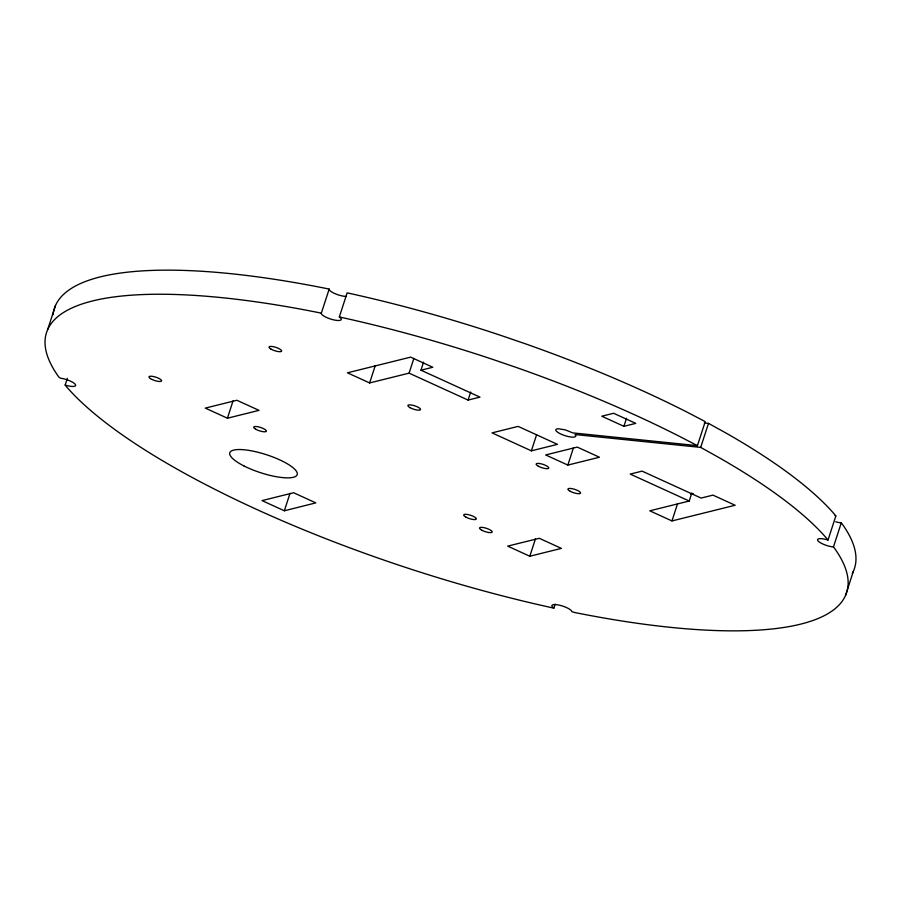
<?xml version="1.0" encoding="UTF-8"?>
<svg xmlns="http://www.w3.org/2000/svg" width="901" height="901" viewBox="0 0 901 901"><rect width="100%" height="100%" fill="white"/><g stroke="black" fill="none" stroke-linecap="round" stroke-linejoin="round"><path stroke-width="1.35" d="M47.652 329.631L55.49 305.529M555.162 604.098L553.856 608.119L550.77 607.465A420.643 112.411 18 0 1 66.088 386.236L65.154 385.054L67.327 378.352M227.424 418.21L259.004 410.36L236.884 400.269L205.293 408.108L227.424 418.21L233.077 400.81M704.312 422.952L708.501 423.38L726.026 433.054A420.643 112.411 18 0 1 834.912 514.764L835.846 515.946L828.019 540.048L827.084 538.854A420.643 112.411 18 0 0 718.198 457.156L700.685 447.403L575.007 434.541L575.379 434.98A10.519 2.816 18 0 1 563.485 435.138A10.519 2.816 18 0 1 558.44 428.752L565.445 429.912L572.811 432.897L697.419 445.657L705.224 421.623L686.821 412.016A420.643 112.411 18 0 0 525.272 343.765L500.303 335.217A420.643 112.411 18 0 0 350.23 293.535L347.144 292.881L339.317 316.972L339.823 317.31A10.519 2.816 18 0 1 334.203 320.001A10.519 2.816 18 0 1 321.263 313.402L329.169 289.097L326.083 288.444A420.643 112.411 18 0 0 53.046 314.64M284.344 510.777L315.812 502.882L293.625 492.746L262.033 500.596L284.344 510.777L289.998 493.376M423.56 362.168L420.958 370.198L432.807 367.259L410.619 357.134L347.437 372.811L369.624 382.936L375.278 365.536M369.624 382.936L409.077 373.149L413.863 358.418M409.077 373.149L468.081 400.078L470.694 392.048M531.376 450.827L557.471 444.351L518.131 426.398L492.047 432.874L531.376 450.827L536.602 434.766M529.811 556.232L561.402 548.394L539.271 538.291L507.691 546.13L529.811 556.232L535.464 538.832M567.855 465.074L599.435 457.235L577.259 447.099L545.668 454.949L567.855 465.074L573.509 447.673M623.909 426.319L635.757 423.38L613.626 413.277L601.778 416.217L623.909 426.319L626.522 418.289M691.833 492.982L689.231 501.024L649.779 510.811L671.955 520.936L677.608 503.535M700.685 447.403L708.501 423.38M553.856 608.119L553.349 607.781A10.519 2.816 18 0 1 558.969 605.089A10.519 2.816 18 0 1 571.91 611.689L574.917 612.556A420.643 112.411 18 0 0 834.394 548.123L833.459 546.941L841.286 522.85L840.667 522.817A10.519 2.816 18 0 1 835.689 521.769M845.51 595.471L853.348 571.369M329.169 289.097L329.09 289.311A10.519 2.816 18 0 0 335.589 293.917A10.519 2.816 18 0 0 346.446 296.429M468.081 400.078L479.963 397.127L420.958 370.198M690.538 494.176L693.229 493.511M671.955 520.936L735.137 505.258L712.95 495.133L701.102 498.073L642.098 471.133L630.227 474.084L689.231 501.024M833.459 546.941L832.839 546.907A10.519 2.816 18 0 1 817.928 540.791A10.519 2.816 18 0 1 827.219 539.778L828.019 540.048M321.342 313.188L318.256 312.534A420.643 112.411 18 0 0 58.779 376.967L60.333 378.183A10.519 2.816 18 0 1 75.245 384.299A10.519 2.816 18 0 1 65.953 385.313L65.154 385.054M339.317 316.972L342.403 317.625A420.643 112.411 18 0 1 492.475 359.308L517.433 367.856A420.643 112.411 18 0 1 678.994 436.118L697.419 445.657M835.047 515.687L835.846 515.946M841.286 522.85L842.221 524.033A420.643 112.411 18 0 1 852.29 573.509M570.31 491.349A6.656 1.779 18 0 0 580.537 493.207A6.656 1.779 18 0 0 571.887 488.624A6.656 1.779 18 0 0 570.31 491.349M270.976 349.115A6.656 1.779 18 0 0 281.517 351.334A6.656 1.779 18 0 0 273.487 346.716A6.656 1.779 18 0 0 270.976 349.115M150.444 378.611A6.656 1.779 18 0 0 161.279 381.281A6.656 1.779 18 0 0 154.161 376.686A6.656 1.779 18 0 0 150.444 378.611M466.121 517.253A6.656 1.779 18 0 0 476.302 519.077A6.656 1.779 18 0 0 467.596 514.494A6.656 1.779 18 0 0 466.121 517.253M481.506 530.047A6.656 1.779 18 0 0 492.047 532.266A6.656 1.779 18 0 0 484.017 527.648A6.656 1.779 18 0 0 481.506 530.047M538.404 466.267A6.656 1.779 18 0 0 548.72 468.227A6.656 1.779 18 0 0 540.228 463.632A6.656 1.779 18 0 0 538.404 466.267M410.068 407.68A6.656 1.779 18 0 0 420.474 409.73A6.656 1.779 18 0 0 412.129 405.123A6.656 1.779 18 0 0 410.068 407.68M255.715 429.214A6.656 1.779 18 0 0 266.257 431.433A6.656 1.779 18 0 0 258.227 426.815A6.656 1.779 18 0 0 255.715 429.214M243.811 465.862A35.409 9.46 18 0 0 297.15 474.759A35.409 9.46 18 0 0 249.588 450.5A35.409 9.46 18 0 0 243.811 465.862"/></g></svg>
